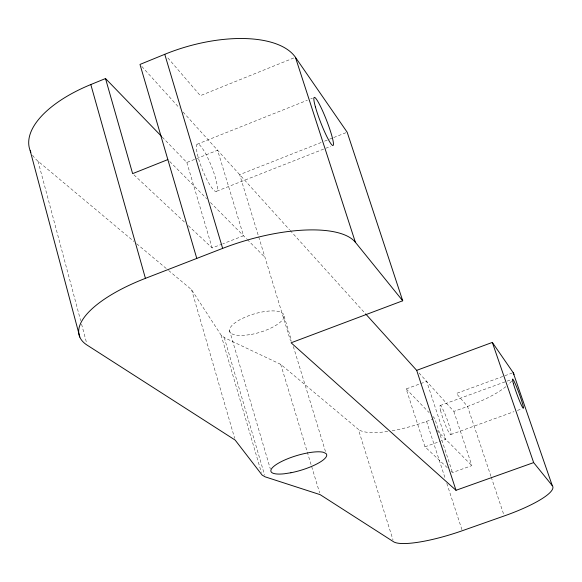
<?xml version="1.0" encoding="UTF-8"?>
<svg xmlns="http://www.w3.org/2000/svg" width="582" height="582" viewBox="0 0 582 582"><rect width="100%" height="100%" fill="white"/><g stroke="black" fill="none" stroke-linecap="round" stroke-linejoin="round"><path stroke-width="0.44" stroke-dasharray="2.91 2.18" d="M293.75 57.974L200.332 95.674L166.539 56.374M197.094 144.241L307.369 100.242M310.737 98.896L312.425 98.227M162.247 137.105L186.829 162.48L217.603 150.243L243.516 235.761L222.884 243.778M321.14 142.503L239.675 174.644L290.571 341.067M324.501 141.179L328.699 139.52M329.543 139.193L332.904 137.869M333.741 137.534L347.178 132.23M216.737 191.187L330.743 146.3M188.292 225.656L212.154 247.947L222.055 244.098M447.26 467.644L424.984 446.831L406.185 388.929L426.671 381.392L445.732 439.323L441.578 440.829M512.364 372.975L456.361 393.454L467.542 406.454L490.939 476.287M440.167 405.559L511.774 379.413M392.173 430.745A60.281 16.369 -17.9 0 0 426.555 421.375L433.095 418.996M419.033 372.953L453.844 411.438L467.542 406.454A60.586 16.478 -18.4 0 0 507.468 385.335M450.766 434.565L513.964 411.685M517.376 410.448L521.647 408.899M424.984 446.831L440.749 441.127M451.188 471.318L452.505 472.54L471.842 465.607L453.844 411.438M168.627 270.492L191.558 289.676L221.109 335.137L224.245 337.589L280.728 364.354L358.33 429.312L393.032 540.045M32.556 155.205A103.065 47.418 -15.1 0 0 38.019 161.185L133.896 241.421M136.675 243.749L167.936 269.91M133.955 174.876L185.643 223.175M169.755 161.512L206.639 198.637M210.451 202.478L246.673 238.94M247.299 239.573L264.97 257.36M436.769 430.302L471.842 465.607M406.185 388.929L429.145 412.638M432.87 416.479L434.732 418.4L452.505 472.54M141.812 66.45L179.409 108.012M183.046 112.035L289.552 229.795M290.163 230.465L364.376 312.519M491.23 477.145L503.648 514.219M426.555 421.375L445.397 479.073M446.801 483.373L461.992 529.875M284.074 316.273L291.749 341.343M293.335 346.53L325.622 452.018M280.728 364.354L319.649 492.932M186.829 162.48L212.154 247.947M229.483 330.401L270.324 468.903M224.245 337.589L264.606 475.094M221.109 335.137L261.347 472.446M191.558 289.676L234.67 438.362M38.019 161.185L80.636 320.646M81.575 324.152L86.725 343.424M387.714 431.458A60.281 16.369 -17.9 0 1 358.33 429.312M511.658 380.955A60.586 16.478 -18.4 0 1 508.137 384.731M249.693 334.701L243.196 335.414A28.343 9.632 -16.6 0 1 237.652 321.046A28.343 9.632 -16.6 0 1 280.706 312.112L283.296 313.88A28.343 9.632 -16.6 0 1 249.693 334.701M440.509 410.303A15.438 1.811 69.9 0 0 450.148 434.252A15.438 1.811 69.9 0 0 445.696 415.65A15.438 1.811 69.9 0 0 440.509 410.303M197.334 153.983A25.521 4.823 68.1 0 0 215.471 191.405A25.521 4.823 68.1 0 0 207.789 157.911A25.521 4.823 68.1 0 0 197.334 153.983"/><path stroke-width="0.87" d="M30.861 152.251A103.065 47.418 -15.1 0 1 90.814 84.55L105.517 78.541L161.621 136.45M402.715 300.778L355.384 242.279A107.284 38.899 -16.7 0 0 222.651 248.383L145.427 278.349A106.804 38.252 -15.7 0 0 87.198 345.177L235.179 440.101L262.111 475.058L265.116 476.833L320.173 494.671L393.578 541.769A61.547 12.811 -17.8 0 0 462.268 530.733L504.23 515.943A61.867 12.906 -18.1 0 0 552.267 485.621L533.65 462.603L456.004 490.291L291.102 342.791L402.715 300.778L347.178 132.23L295.43 57.298A103.494 48.197 -16.4 0 0 164.764 54.308L139.993 64.435L196.781 258.423M167.849 159.592L132.631 173.632L105.517 78.541M365.591 313.865L416.69 370.356L492.328 342.42L513.208 372.662A60.586 16.478 -18.4 0 1 513.993 374.677M513.208 372.662L552.267 485.621M492.328 342.42L533.65 462.603M416.69 370.356L456.004 490.291M295.43 57.298L355.384 242.279M164.764 54.308L222.651 248.383M90.814 84.55L145.427 278.349M30.199 150.723L79.821 337.08M290.905 472.759L284.322 473.777A29.093 7.624 -16.8 0 1 279.666 462.494A29.093 7.624 -16.8 0 1 323.563 452.33L326.058 453.589A29.093 7.624 -16.8 0 1 290.905 472.759M513.426 383.713A15.547 1.157 69.8 0 0 522.898 407.902A15.547 1.157 69.8 0 0 517.616 389.474A15.547 1.157 69.8 0 0 513.426 383.713M315.429 106.972A25.804 3.114 68.7 0 0 332.424 145.347A25.804 3.114 68.7 0 0 323.134 112.079A25.804 3.114 68.7 0 0 315.429 106.972"/></g></svg>
